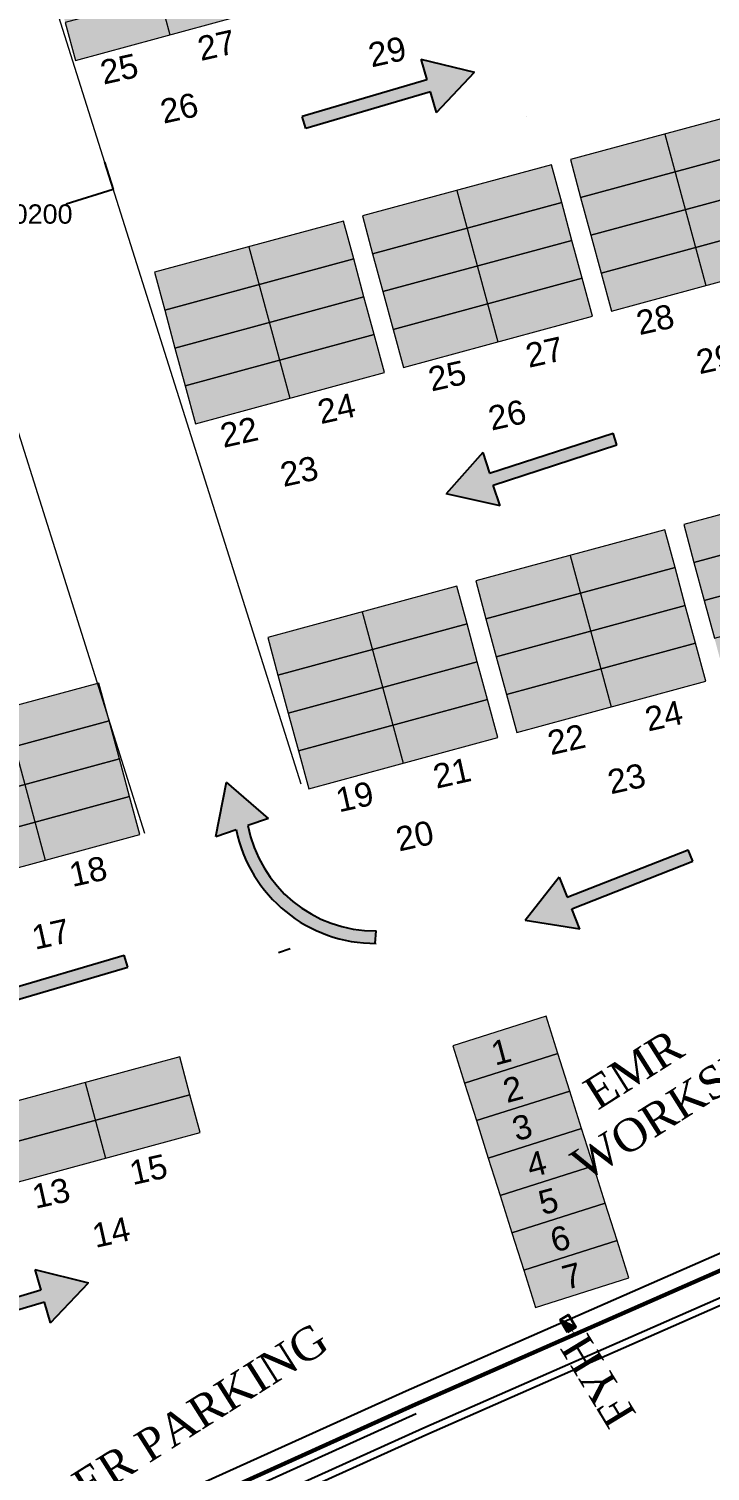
# Model space of a CAD drawing. Header units: inches. Extents: x -1774894 to -657573, y 144736 to 934842.
# Drawn here: x -1540958 to -1498552, y 588233 to 677924 of the extents above; entities that cross this region are included whole.
import ezdxf

# ---------------------------------------------------------------- set-up
doc = ezdxf.new("R2010")
doc.units = ezdxf.units.IN
doc.header["$MEASUREMENT"] = 0
for name, color, linetype in [('A-ANNO-TEXT', 7, 'Continuous'), ('A-WALL-PRHT-EXTR', 8, 'Continuous'), ('C-ROAD-OTLN', 142, 'Continuous'), ('siding cl', 7, 'Continuous')]:
    doc.layers.add(name, color=color, linetype=linetype)
for name, color, linetype, lineweight in [('Container', 5, 'Continuous', 9), ('grid', 7, 'Continuous', 18), ('IR PROP. DETAILS', 190, 'Continuous', 0), ('P FIRE', 6, 'Continuous', 35), ('P FIXTURE', 54, 'Continuous', 30), ('P TEXT', 255, 'Continuous', 20), ('Platform', 7, 'Continuous', 0)]:
    doc.layers.add(name, color=color, linetype=linetype, lineweight=lineweight)
doc.styles.add('2MM', font='romans', dxfattribs={"height": 0.07874})
doc.styles.add('ARIAL', font='arial.ttf')
doc.styles.get("Standard").update_dxf_attribs({"font": 'arial.ttf'})
doc.dimstyles.get("Standard").update_dxf_attribs({"dimtxt": 0.18, "dimasz": 0.18, "dimexe": 0.18, "dimexo": 0.0625, "dimgap": 0.09, "dimtad": 0, "dimtih": 1, "dimtoh": 1, "dimdec": 4, "dimzin": 0, "dimdsep": 46, "dimtxsty": 'Standard', "dimcen": 0.09, "dimadec": 0, "dimazin": 0, "dimtfac": 1, "dimtdec": 4, "dimtofl": 0, "dimtmove": 0, "dimatfit": 3, "dimfxl": 1, "dimtolj": 1, "dimtzin": 0, "dimarcsym": 0})

# ---------------------------------------------------------------- blocks, each defined once
blk = doc.blocks.new('*D638')
at = {"layer": 'Defpoints', "color": 0}
for p in [(-1536239, 669634), (-1535702, 667937), (-1545965, 666561)]:
    blk.add_point(p, dxfattribs=at)
at = {"layer": 'Platform', "color": 0, "lineweight": -2}
for p, q in [((-1536239, 669634), (-1535702, 667937)), ((-1545965, 666561), (-1545428, 664864))]:
    blk.add_line(p, q, dxfattribs=at)
at = {"layer": 'Platform', "lineweight": -2}
for p, q in [((-1535703, 667937), (-1538626, 667013)), ((-1545428, 664864), (-1542505, 665788))]:
    blk.add_line(p, q, dxfattribs=at)
at = {"layer": 'Platform'}
for points in [[(-1535703, 667937), (-1535703, 667937), (-1535702, 667937)], [(-1545428, 664864), (-1545428, 664864), (-1545429, 664864)]]:
    blk.add_solid(points, dxfattribs=at)
at = {"layer": 'Platform', "insert": (-1540565, 666400), "char_height": 1200, "attachment_point": 5}
blk.add_mtext('\\A1;10200', dxfattribs=at)
blk = doc.blocks.new('XZCZXDC')
at = {"layer": 'IR PROP. DETAILS'}
h = blk.add_hatch(color=256, dxfattribs=at)
h.set_gradient(color1=(96, 92, 93), color2=(117, 112, 114), one_color=1, tint=0.45, name='CYLINDER')
h.paths.add_polyline_path([(-17331, 724408), (-17331, 723057), (-25422, 723057), (-25422, 722286), (-17331, 722286), (-17331, 720935), (-14360, 722671)])
at = {"layer": 'siding cl'}
for p, q in [((-17331, 724408), (-17331, 723057)), ((-17331, 723057), (-25422, 723057)), ((-25422, 723057), (-25422, 722286)), ((-17331, 722286), (-25422, 722286)), ((-17331, 720935), (-17331, 722286))]:
    blk.add_line(p, q, dxfattribs=at)
for points in [[(-17331, 724408), (-14360, 722671)], [(-17331, 720935), (-14360, 722671)]]:
    blk.add_lwpolyline(points, dxfattribs=at)
blk = doc.blocks.new('DFSSDF')
at = {"layer": 'IR PROP. DETAILS'}
h = blk.add_hatch(color=256, dxfattribs=at)
h.set_gradient(color1=(96, 92, 93), color2=(117, 112, 114), one_color=1, tint=0.45, name='CYLINDER')
h.paths.add_polyline_path([(-259585, 628390), (-258308, 628829), (-260916, 631075), (-261592, 627700), (-260322, 628136, 0.357063), (-251669, 621054), (-251614, 621826, -0.362573)])
at = {"layer": 'siding cl'}
for p, q in [((-258308, 628829), (-259585, 628390)), ((-261592, 627700), (-260322, 628136)), ((-251669, 621054), (-251614, 621826))]:
    blk.add_line(p, q, dxfattribs=at)
for points in [[(-261592, 627700), (-260916, 631075)], [(-258308, 628829), (-260916, 631075)]]:
    blk.add_lwpolyline(points, dxfattribs=at)
for radius, start in [(8828, 191.40098), (8056, 190.67139)]:
    blk.add_arc((-251669, 629881), radius, start, 270.38858, dxfattribs=at)

msp = doc.modelspace()

# ---------------------------------------------------------------- hatches: boundary and pattern name
at = {"layer": 'grid'}
h = msp.add_hatch(color=256, dxfattribs=at)
h.set_gradient(color1=(158, 158, 255), color2=(173, 173, 255), one_color=1, tint=0.84, name='CYLINDER')
h.paths.add_polyline_path([(-1527564.274, 683849.656), (-1539327.113, 680665.536), (-1539230.676, 680287.005), (-1538695.602, 678310.325), (-1526927.146, 681495.964)])
h.paths.add_polyline_path([(-1526927.146, 681495.964), (-1538695.602, 678310.325), (-1538058.474, 675956.633), (-1526290.018, 679142.273)])
h = msp.add_hatch(color=256, dxfattribs=at)
h.set_gradient(color1=(158, 158, 255), color2=(173, 173, 255), one_color=1, tint=0.84, name='CYLINDER')
h.paths.add_polyline_path([(-1495481.68, 672978.021), (-1507244.52, 669793.902), (-1507148.082, 669415.37), (-1506613.008, 667438.69), (-1494844.552, 670624.33)])
h.paths.add_polyline_path([(-1494844.552, 670624.33), (-1506613.008, 667438.69), (-1505975.88, 665084.999), (-1494207.424, 668270.639)])
h = msp.add_hatch(color=256, dxfattribs=at)
h.set_gradient(color1=(158, 158, 255), color2=(173, 173, 255), one_color=1, tint=0.84, name='CYLINDER')
h.paths.add_polyline_path([(-1508426.789, 669473.87), (-1520189.628, 666289.75), (-1520093.191, 665911.219), (-1519558.117, 663934.538), (-1507789.661, 667120.178)])
h.paths.add_polyline_path([(-1507789.661, 667120.178), (-1519558.117, 663934.538), (-1518920.989, 661580.847), (-1507152.533, 664766.487)])
h = msp.add_hatch(color=256, dxfattribs=at)
h.set_gradient(color1=(158, 158, 255), color2=(173, 173, 255), one_color=1, tint=0.84, name='CYLINDER')
h.paths.add_polyline_path([(-1494207.424, 668270.639), (-1505970.264, 665086.519), (-1505873.826, 664707.988), (-1505338.752, 662731.308), (-1493570.296, 665916.947)])
h.paths.add_polyline_path([(-1493570.296, 665916.947), (-1505338.752, 662731.308), (-1504701.624, 660377.616), (-1492933.168, 663563.256)])
h = msp.add_hatch(color=256, dxfattribs=at)
h.set_gradient(color1=(158, 158, 255), color2=(173, 173, 255), one_color=1, tint=0.84, name='CYLINDER')
h.paths.add_polyline_path([(-1521371.898, 665969.718), (-1533134.737, 662785.598), (-1533038.3, 662407.067), (-1532503.226, 660430.387), (-1520734.77, 663616.027)])
h.paths.add_polyline_path([(-1520734.77, 663616.027), (-1532503.226, 660430.387), (-1531866.098, 658076.696), (-1520097.642, 661262.335)])
h = msp.add_hatch(color=256, dxfattribs=at)
h.set_gradient(color1=(158, 158, 255), color2=(173, 173, 255), one_color=1, tint=0.84, name='CYLINDER')
h.paths.add_polyline_path([(-1507152.533, 664766.487), (-1518915.372, 661582.368), (-1518818.935, 661203.836), (-1518283.861, 659227.156), (-1506515.405, 662412.796)])
h.paths.add_polyline_path([(-1506515.405, 662412.796), (-1518283.861, 659227.156), (-1517646.733, 656873.465), (-1505878.277, 660059.105)])
h = msp.add_hatch(color=256, dxfattribs=at)
h.set_gradient(color1=(158, 158, 255), color2=(173, 173, 255), one_color=1, tint=0.84, name='CYLINDER')
h.paths.add_polyline_path([(-1520097.642, 661262.335), (-1531860.481, 658078.216), (-1531764.044, 657699.685), (-1531228.97, 655723.004), (-1519460.514, 658908.644)])
h.paths.add_polyline_path([(-1519460.514, 658908.644), (-1531228.97, 655723.004), (-1530591.842, 653369.313), (-1518823.386, 656554.953)])
h = msp.add_hatch(color=256, dxfattribs=at)
h.set_gradient(color1=(158, 158, 255), color2=(173, 173, 255), one_color=1, tint=0.84, name='CYLINDER')
h.paths.add_polyline_path([(-1488430.054, 650278.362), (-1500192.894, 647094.242), (-1500096.456, 646715.711), (-1499561.383, 644739.03), (-1487792.926, 647924.67)])
h.paths.add_polyline_path([(-1487792.926, 647924.67), (-1499561.383, 644739.03), (-1498924.255, 642385.339), (-1487155.798, 645570.979)])
h = msp.add_hatch(color=256, dxfattribs=at)
h.set_gradient(color1=(158, 158, 255), color2=(173, 173, 255), one_color=1, tint=0.84, name='CYLINDER')
h.paths.add_polyline_path([(-1501375.163, 646774.21), (-1513138.003, 643590.09), (-1513041.565, 643211.559), (-1512506.491, 641234.879), (-1500738.035, 644420.519)])
h.paths.add_polyline_path([(-1500738.035, 644420.519), (-1512506.491, 641234.879), (-1511869.363, 638881.188), (-1500100.907, 642066.827)])
h = msp.add_hatch(color=256, dxfattribs=at)
h.set_gradient(color1=(158, 158, 255), color2=(173, 173, 255), one_color=1, tint=0.84, name='CYLINDER')
h.paths.add_polyline_path([(-1487155.798, 645570.979), (-1498918.638, 642386.86), (-1498822.2, 642008.328), (-1498287.127, 640031.648), (-1486518.67, 643217.288)])
h.paths.add_polyline_path([(-1486518.67, 643217.288), (-1498287.127, 640031.648), (-1497649.999, 637677.957), (-1485881.542, 640863.597)])
h = msp.add_hatch(color=256, dxfattribs=at)
h.set_gradient(color1=(158, 158, 255), color2=(173, 173, 255), one_color=1, tint=0.84, name='CYLINDER')
h.paths.add_polyline_path([(-1514320.272, 643270.058), (-1526083.111, 640085.939), (-1525986.674, 639707.407), (-1525451.6, 637730.727), (-1513683.144, 640916.367)])
h.paths.add_polyline_path([(-1513683.144, 640916.367), (-1525451.6, 637730.727), (-1524814.472, 635377.036), (-1513046.016, 638562.676)])
h = msp.add_hatch(color=256, dxfattribs=at)
h.set_gradient(color1=(158, 158, 255), color2=(173, 173, 255), one_color=1, tint=0.84, name='CYLINDER')
h.paths.add_polyline_path([(-1500100.907, 642066.827), (-1511863.747, 638882.708), (-1511767.309, 638504.177), (-1511232.236, 636527.496), (-1499463.779, 639713.136)])
h.paths.add_polyline_path([(-1499463.779, 639713.136), (-1511232.236, 636527.496), (-1510595.108, 634173.805), (-1498826.651, 637359.445)])
h = msp.add_hatch(color=256, dxfattribs=at)
h.set_gradient(color1=(158, 158, 255), color2=(173, 173, 255), one_color=1, tint=0.84, name='CYLINDER')
h.paths.add_polyline_path([(-1513046.016, 638562.676), (-1524808.856, 635378.556), (-1524712.418, 635000.025), (-1524177.344, 633023.345), (-1512408.888, 636208.985)])
h.paths.add_polyline_path([(-1512408.888, 636208.985), (-1524177.344, 633023.345), (-1523540.216, 630669.653), (-1511771.76, 633855.293)])
h = msp.add_hatch(color=256, dxfattribs=at)
h.set_gradient(color1=(158, 158, 255), color2=(173, 173, 255), one_color=1, tint=0.84, name='CYLINDER')
h.paths.add_polyline_path([(-1536597.381, 637239.799), (-1548360.22, 634055.679), (-1548263.783, 633677.148), (-1547728.709, 631700.468), (-1535960.253, 634886.107)])
h.paths.add_polyline_path([(-1535960.253, 634886.107), (-1547728.709, 631700.468), (-1547091.581, 629346.776), (-1535323.125, 632532.416)])
h = msp.add_hatch(color=256, dxfattribs=at)
h.set_gradient(color1=(158, 158, 255), color2=(173, 173, 255), one_color=1, tint=0.84, name='CYLINDER')
h.paths.add_polyline_path([(-1535323.125, 632532.416), (-1547085.964, 629348.297), (-1546989.527, 628969.765), (-1546454.453, 626993.085), (-1534685.997, 630178.725)])
h.paths.add_polyline_path([(-1534685.997, 630178.725), (-1546454.453, 626993.085), (-1545817.325, 624639.394), (-1534048.869, 627825.034)])
h = msp.add_hatch(color=256, dxfattribs=at)
h.set_gradient(color1=(216, 159, 116), color2=(211, 148, 100), one_color=1, tint=0.61, name='CYLINDER')
h.paths.add_polyline_path([(-1508028.319, 614194.99), (-1508764.867, 616519.488), (-1514576.112, 614678.12), (-1513839.565, 612353.622)])
h = msp.add_hatch(color=256, dxfattribs=at)
h.set_gradient(color1=(158, 158, 255), color2=(173, 173, 255), one_color=1, tint=0.84, name='CYLINDER')
h.paths.add_polyline_path([(-1531567.471, 613992.875), (-1543330.31, 610808.755), (-1543233.873, 610430.224), (-1542698.799, 608453.544), (-1530930.343, 611639.183)])
h.paths.add_polyline_path([(-1530930.343, 611639.183), (-1542698.799, 608453.544), (-1542061.671, 606099.852), (-1530293.215, 609285.492)])
h = msp.add_hatch(color=256, dxfattribs=at)
h.set_gradient(color1=(216, 159, 116), color2=(211, 148, 100), one_color=1, tint=0.61, name='CYLINDER')
h.paths.add_polyline_path([(-1507291.772, 611870.492), (-1508028.319, 614194.99), (-1513839.565, 612353.622), (-1513103.018, 610029.123)])
h = msp.add_hatch(color=256, dxfattribs=at)
h.set_gradient(color1=(216, 159, 116), color2=(211, 148, 100), one_color=1, tint=0.61, name='CYLINDER')
h.paths.add_polyline_path([(-1506555.225, 609545.993), (-1507291.772, 611870.492), (-1513103.018, 610029.123), (-1512366.471, 607704.625)])
h = msp.add_hatch(color=256, dxfattribs=at)
h.set_gradient(color1=(216, 159, 116), color2=(211, 148, 100), one_color=1, tint=0.61, name='CYLINDER')
h.paths.add_polyline_path([(-1505818.677, 607221.495), (-1506555.225, 609545.993), (-1512366.471, 607704.625), (-1511629.923, 605380.127)])
h = msp.add_hatch(color=256, dxfattribs=at)
h.set_gradient(color1=(216, 159, 116), color2=(211, 148, 100), one_color=1, tint=0.61, name='CYLINDER')
h.paths.add_polyline_path([(-1505082.13, 604896.997), (-1505818.677, 607221.495), (-1511629.923, 605380.127), (-1510893.376, 603055.628)])
h = msp.add_hatch(color=256, dxfattribs=at)
h.set_gradient(color1=(216, 159, 116), color2=(211, 148, 100), one_color=1, tint=0.61, name='CYLINDER')
h.paths.add_polyline_path([(-1504345.583, 602572.498), (-1505082.13, 604896.997), (-1510893.376, 603055.628), (-1510156.829, 600731.13)])
h = msp.add_hatch(color=256, dxfattribs=at)
h.set_gradient(color1=(216, 159, 116), color2=(211, 148, 100), one_color=1, tint=0.61, name='CYLINDER')
h.paths.add_polyline_path([(-1503609.035, 600248), (-1504345.583, 602572.498), (-1510156.829, 600731.13), (-1509420.281, 598406.632)])
at = {"layer": 'P FIXTURE', "ltscale": 7.5}
msp.add_hatch(color=256, dxfattribs=at).paths.add_polyline_path([(-1507889.589, 597648.463), (-1507422.527, 596879.144), (-1506909.647, 597190.519)])

# ---------------------------------------------------------------- linework, layer by layer
at = {"layer": 'A-WALL-PRHT-EXTR', "ltscale": 0.2}
for p, q in [((-1474551.92, 609275.882), (-1516434.301, 590890.978)), ((-1474341.74, 608876.697), (-1516251.321, 590479.853)), ((-1516845.581, 591802.487), (-1588019.566, 559688.224)), ((-1516434.301, 590890.978), (-1585890.776, 559551.669)), ((-1516251.321, 590479.853), (-1585705.7, 559141.49))]:
    msp.add_line(p, q, dxfattribs=at)
at = {"layer": 'C-ROAD-OTLN', "linetype": 'Continuous'}
msp.add_line((-1509991.764, 672499.435), (-1509991.764, 672499.435), dxfattribs=at)
msp.add_lwpolyline([(-1588750.958, 561171.118), (-1586870.125, 561907.338), (-1517471.19, 593220.684), (-1475742.632, 611538.065), (-1446241.184, 629846.208), (-1332998.643, 700166.876), (-1300148.972, 646897.494), (-1288701.18, 654327.462), (-1257232.345, 600104.348), (-1227297.771, 550362.185), (-1197119.026, 568837.804), (-1135053.01, 467111.511), (-1109719.226, 482653.649), (-1080355.354, 435262.358), (-1075384.964, 438342.035), (-1063392.074, 418986.326), (-1071839.102, 413752.506), (-1049220.61, 378269.035), (-1048975.024, 378422.078), (-1016206.791, 398840.16), (-981046.912, 342413.354), (-1010942.246, 323864.823), (-980086.541, 275015.69), (-960928.11, 244685.067)], dxfattribs=at)
at = {"layer": 'Container'}
for p, q in [((-1534722.758, 686964.218), (-1532174.246, 677549.453)), ((-1501365.908, 671385.201), (-1498817.396, 661970.436)), ((-1514311.017, 667881.05), (-1511762.505, 658466.285)), ((-1527256.126, 664376.898), (-1524707.614, 654962.133)), ((-1507259.391, 645181.39), (-1504710.879, 635766.625)), ((-1520204.5, 641677.238), (-1517655.988, 632262.473)), ((-1542481.609, 635646.979), (-1539933.097, 626232.214)), ((-1537451.699, 612400.055), (-1536177.443, 607692.672))]:
    msp.add_line(p, q, dxfattribs=at)
for points in [[(-1538058.474, 675956.633), (-1526290.018, 679142.273), (-1526927.146, 681495.964), (-1538695.602, 678310.325)], [(-1506613.008, 667438.69), (-1494844.552, 670624.33), (-1495481.68, 672978.021), (-1507250.136, 669792.381)], [(-1505975.88, 665084.999), (-1494207.424, 668270.639), (-1494844.552, 670624.33), (-1506613.008, 667438.69)], [(-1519558.117, 663934.538), (-1507789.661, 667120.178), (-1508426.789, 669473.87), (-1520195.245, 666288.23)], [(-1505338.752, 662731.308), (-1493570.296, 665916.947), (-1494207.424, 668270.639), (-1505975.88, 665084.999)], [(-1518920.989, 661580.847), (-1507152.533, 664766.487), (-1507789.661, 667120.178), (-1519558.117, 663934.538)], [(-1532503.226, 660430.387), (-1520734.77, 663616.027), (-1521371.898, 665969.718), (-1533140.354, 662784.078)], [(-1504701.624, 660377.616), (-1492933.168, 663563.256), (-1493570.296, 665916.947), (-1505338.752, 662731.308)], [(-1518283.861, 659227.156), (-1506515.405, 662412.796), (-1507152.533, 664766.487), (-1518920.989, 661580.847)], [(-1531866.098, 658076.696), (-1520097.642, 661262.335), (-1520734.77, 663616.027), (-1532503.226, 660430.387)], [(-1517646.733, 656873.465), (-1505878.277, 660059.105), (-1506515.405, 662412.796), (-1518283.861, 659227.156)], [(-1531228.97, 655723.004), (-1519460.514, 658908.644), (-1520097.642, 661262.335), (-1531866.098, 658076.696)], [(-1530591.842, 653369.313), (-1518823.386, 656554.953), (-1519460.514, 658908.644), (-1531228.97, 655723.004)], [(-1499561.383, 644739.03), (-1487792.926, 647924.67), (-1488430.054, 650278.362), (-1500198.511, 647092.722)], [(-1498924.255, 642385.339), (-1487155.798, 645570.979), (-1487792.926, 647924.67), (-1499561.383, 644739.03)], [(-1512506.491, 641234.879), (-1500738.035, 644420.519), (-1501375.163, 646774.21), (-1513143.619, 643588.57)], [(-1498287.127, 640031.648), (-1486518.67, 643217.288), (-1487155.798, 645570.979), (-1498924.255, 642385.339)], [(-1511869.363, 638881.188), (-1500100.907, 642066.827), (-1500738.035, 644420.519), (-1512506.491, 641234.879)], [(-1525451.6, 637730.727), (-1513683.144, 640916.367), (-1514320.272, 643270.058), (-1526088.728, 640084.418)], [(-1511232.236, 636527.496), (-1499463.779, 639713.136), (-1500100.907, 642066.827), (-1511869.363, 638881.188)], [(-1524814.472, 635377.036), (-1513046.016, 638562.676), (-1513683.144, 640916.367), (-1525451.6, 637730.727)], [(-1510595.108, 634173.805), (-1498826.651, 637359.445), (-1499463.779, 639713.136), (-1511232.236, 636527.496)], [(-1524177.344, 633023.345), (-1512408.888, 636208.985), (-1513046.016, 638562.676), (-1524814.472, 635377.036)], [(-1547728.709, 631700.468), (-1535960.253, 634886.107), (-1536597.381, 637239.799), (-1548365.837, 634054.159)], [(-1523540.216, 630669.653), (-1511771.76, 633855.293), (-1512408.888, 636208.985), (-1524177.344, 633023.345)], [(-1547091.581, 629346.776), (-1535323.125, 632532.416), (-1535960.253, 634886.107), (-1547728.709, 631700.468)], [(-1546454.453, 626993.085), (-1534685.997, 630178.725), (-1535323.125, 632532.416), (-1547091.581, 629346.776)], [(-1545817.325, 624639.394), (-1534048.869, 627825.034), (-1534685.997, 630178.725), (-1546454.453, 626993.085)], [(-1508764.867, 616519.488), (-1514576.112, 614678.12), (-1513839.565, 612353.622), (-1508028.319, 614194.99)], [(-1542698.799, 608453.544), (-1530930.343, 611639.183), (-1531567.471, 613992.875), (-1543335.927, 610807.235)], [(-1508028.319, 614194.99), (-1513839.565, 612353.622), (-1513103.018, 610029.123), (-1507291.772, 611870.492)], [(-1507291.772, 611870.492), (-1513103.018, 610029.123), (-1512366.471, 607704.625), (-1506555.225, 609545.993)], [(-1542061.671, 606099.852), (-1530293.215, 609285.492), (-1530930.343, 611639.183), (-1542698.799, 608453.544)], [(-1506555.225, 609545.993), (-1512366.471, 607704.625), (-1511629.923, 605380.127), (-1505818.677, 607221.495)], [(-1505818.677, 607221.495), (-1511629.923, 605380.127), (-1510893.376, 603055.628), (-1505082.13, 604896.997)], [(-1505082.13, 604896.997), (-1510893.376, 603055.628), (-1510156.829, 600731.13), (-1504345.583, 602572.498)], [(-1504345.583, 602572.498), (-1510156.829, 600731.13), (-1509420.281, 598406.632), (-1503609.035, 600248)]]:
    msp.add_lwpolyline(points, close=True, dxfattribs=at)
at = {"layer": 'IR PROP. DETAILS'}
for p, q in [((-1546718.579, 702804.672), (-1524025.689, 630978.326)), ((-1556609.761, 700254.238), (-1533751.809, 627905.446))]:
    msp.add_line(p, q, dxfattribs=at)
at = {"layer": 'P FIRE', "lineweight": 60}
msp.add_lwpolyline([(-1624783.382, 783494.182), (-1575744.337, 697795.98), (-1627991.608, 689567.972), (-1656884.147, 681469.318), (-1699178.391, 659460.741), (-1602093.635, 566856.817), (-1594362.836, 555986.676), (-1588377.507, 560243.418), (-1586481.983, 560985.388), (-1517064.567, 592307.074), (-1475275.668, 610650.943), (-1445713.886, 628996.528), (-1333323.285, 698788.162)], dxfattribs=at)
at = {"layer": 'P FIRE', "ltscale": 7.5, "const_width": 50}
msp.add_lwpolyline([(-1507166.087, 597034.831), (-1506997.749, 596726.055)], dxfattribs=at)
at = {"layer": 'P FIXTURE', "ltscale": 7.5}
msp.add_line((-1507889.589, 597648.463), (-1506909.647, 597190.519), dxfattribs=at)
msp.add_lwpolyline([(-1507422.527, 596879.144), (-1506909.647, 597190.519), (-1507376.71, 597959.838), (-1507889.589, 597648.463)], close=True, dxfattribs=at)
at = {"layer": 'siding cl'}
msp.add_line((-1525421.155, 620487.953), (-1524691.333, 620738.773), dxfattribs=at)

# ---------------------------------------------------------------- block references
at = {"layer": 'IR PROP. DETAILS', "xscale": -1, "rotation": 196.4011063248309}
for p in [(-1703498.978, 1372540.078), (-1727519.594, 1297271.808)]:
    msp.add_blockref('XZCZXDC', p, dxfattribs=at)
at = {"layer": 'IR PROP. DETAILS'}
for p, rotation in [((-1751752.778, 1331940.109), 197.98188926777), ((-1787587.859, 1289891.066), 201.4393028635405), ((-1763349.598, 1306037.178), 196.4011063250161)]:
    msp.add_blockref('XZCZXDC', p, dxfattribs=dict(at, rotation=rotation))
msp.add_blockref('DFSSDF', (-1267735.337, 0), dxfattribs=at)

# ---------------------------------------------------------------- texts
at = {"layer": 'A-ANNO-TEXT', "char_height": 1500, "attachment_point": 2, "style": 'ARIAL'}
for s, insert, rotation in [('{\\C7;27}', (-1529440.662, 677640.692), 12.53789219), ('{\\C7;29}', (-1518816.682, 677239.721), 12.53789219), ('{\\C7;25}', (-1535499.715, 676168.201), 12.53789219), ('{\\C7;26}', (-1531761.791, 673735.569), 12.53789219), ('{\\C7;28}', (-1502142.866, 660589.184), 12.53789219), ('{\\C7;27}', (-1509028.921, 658557.524), 12.53789219), ('{\\C7;29}', (-1498404.941, 658156.552), 12.53789219), ('{\\C7;25}', (-1515087.975, 657085.032), 12.53789219), ('{\\C7;24}', (-1521974.029, 655053.372), 12.53789219), ('{\\C7;26}', (-1511350.05, 654652.401), 12.53789219), ('{\\C7;22}', (-1528033.083, 653580.881), 12.53789219), ('{\\C7;23}', (-1524295.159, 651148.249), 12.53789219), ('{\\C7;24}', (-1501602.248, 635941.27), 12.53789219), ('{\\C7;22}', (-1507661.302, 634468.779), 12.53789219), ('{\\C7;21}', (-1514784.071, 632384.476), 12.53789219), ('{\\C7;23}', (-1503923.378, 632036.147), 12.53789219), ('{\\C7;19}', (-1520843.125, 630911.985), 12.53789219), ('{\\C7;20}', (-1517105.2, 628479.353), 12.53789219), ('{\\C7;18}', (-1537436.226, 626270.811), 12.53789219), ('{\\C7;17}', (-1539757.356, 622365.687), 12.53789219), ('{\\C7;1}', (-1511764.506, 615042.507), 14.97278755), ('{\\C7;2}', (-1511027.959, 612718.008), 14.97278755), ('{\\C7;3}', (-1510448.391, 610343.769), 14.97278755), ('{\\C7;4}', (-1509554.865, 608069.012), 14.97278755), ('{\\C7;15}', (-1533680.572, 607731.269), 12.53789219), ('{\\C7;13}', (-1539739.626, 606258.777), 12.53789219), ('{\\C7;5}', (-1508818.317, 605744.513), 14.97278755), ('{\\C7;14}', (-1536001.701, 603826.146), 12.53789219), ('{\\C7;6}', (-1508081.77, 603420.015), 14.97278755), ('{\\C7;7}', (-1507345.223, 601095.517), 14.97278755)]:
    msp.add_mtext(s, dxfattribs=dict(at, insert=insert, rotation=rotation))
at = {"layer": 'P TEXT', "ltscale": 3, "char_height": 2000, "attachment_point": 1, "rotation": 32.27374912, "style": '2MM'}
for s, insert in [('{\\fBookman Old Style|b0|i0|c0|p18;\\C7;    EMR  \\PWORKSHOP}', (-1509180.014, 610719.992)), ('{\\fBookman Old Style|b0|i0|c0|p18;\\C7;TRAILER PARKING}', (-1545975.957, 583180.24))]:
    msp.add_mtext(s, dxfattribs=dict(at, insert=insert))
at = {"layer": 'P TEXT', "ltscale": 3, "insert": (-1504810.829, 590731.569), "char_height": 2000, "width": 301259.32758, "attachment_point": 1, "rotation": 121.26240693, "style": '2MM'}
msp.add_mtext('{\\fBookman Old Style|b0|i0|c0|p18;FYH}', dxfattribs=at)

# ---------------------------------------------------------------- dimensions: what is measured, and where the dimension line sits
at = {"layer": 'Platform'}
dim = msp.add_aligned_dim(p1=(-1545964.671, 666560.957), p2=(-1536238.552, 669633.838), distance=-1779.611, dimstyle='Standard', override={"dimtxt": 1200, "dimdec": 0, "dimclrd": 256, "dimclrt": 256, "dimtdec": 0}, dxfattribs=at)
dim.commit()
dim.dimension.update_dxf_attribs({"geometry": '*D638', "text_midpoint": (-1540565.481, 666400.465)})

doc.saveas('drawing.dxf')
